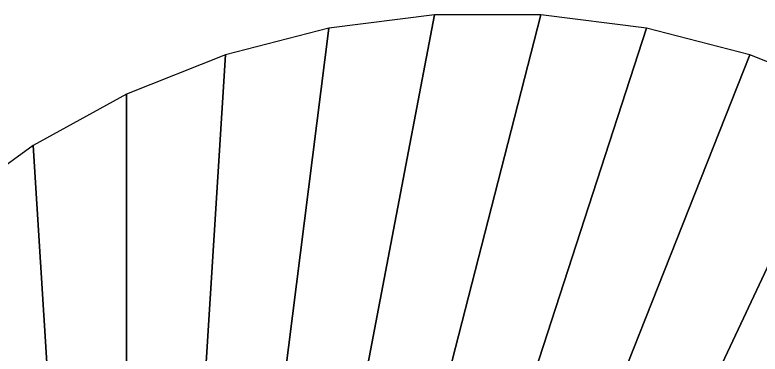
# Model space of a CAD drawing. Header units: metres. Extents: x 83 to 1014, y -33 to 839.
# Drawn here: x 171.5 to 347.2, y 675.7 to 755.6 of the extents above; entities that cross this region are included whole.
import ezdxf

# ---------------------------------------------------------------- set-up
doc = ezdxf.new("R2010")
doc.units = ezdxf.units.M

msp = doc.modelspace()

# ---------------------------------------------------------------- linework, layer by layer
for points in [[(245.52, 752.46, 250), (197.84, 375.03, 250), (270.44, 755.61, 250)], [(270.44, 755.61, 250), (197.84, 375.03, 250), (295.56, 755.61, 250)], [(295.56, 755.61, 250), (197.84, 375.03, 250), (320.48, 752.46, 250)], [(221.2, 746.21, 250), (197.84, 375.03, 250), (245.52, 752.46, 250)], [(320.48, 752.46, 250), (197.84, 375.03, 250), (344.8, 746.21, 250)], [(197.84, 736.97, 250), (197.84, 375.03, 250), (221.2, 746.21, 250)], [(344.8, 746.21, 250), (197.84, 375.03, 250), (368.16, 736.97, 250)], [(175.83, 724.87, 250), (197.84, 375.03, 250), (197.84, 736.97, 250)], [(368.16, 736.97, 250), (197.84, 375.03, 250), (390.17, 724.87, 250)], [(155.52, 710.1, 250), (197.84, 375.03, 250), (175.83, 724.87, 250)], [(390.17, 724.87, 250), (197.84, 375.03, 250), (410.48, 710.1, 250)], [(137.21, 692.91, 250), (197.84, 375.03, 250), (155.52, 710.1, 250)], [(410.48, 710.1, 250), (197.84, 375.03, 250), (428.79, 692.91, 250)], [(121.2, 673.56, 250), (197.84, 375.03, 250), (137.21, 692.91, 250)], [(428.79, 692.91, 250), (197.84, 375.03, 250), (444.8, 673.56, 250)]]:
    msp.add_3dface(points)

doc.saveas('drawing.dxf')
